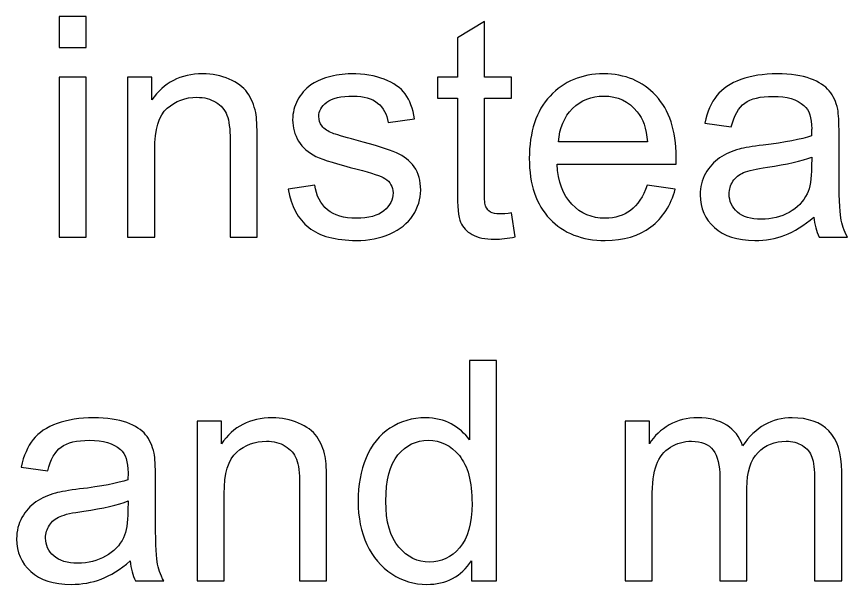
# Model space of a CAD drawing. Header units: millimetres. Extents: x 198 to 2216, y -826 to 151.
# Drawn here: x 649.6 to 718.2, y -806.1 to -759.3 of the extents above; entities that cross this region are included whole.
import ezdxf

# ---------------------------------------------------------------- set-up
doc = ezdxf.new("R2010")
doc.units = ezdxf.units.MM
doc.header["$MEASUREMENT"] = 0
doc.layers.add('Layer 1', color=7, linetype='Continuous')

msp = doc.modelspace()

# ---------------------------------------------------------------- linework, layer by layer
at = {"layer": 'Layer 1', "color": 250}
for points, knots in [([(653.1633, -761.7993), (653.1633, -761.7993), (653.1633, -759.2593), (653.1633, -759.2593), (653.1633, -759.2593), (655.3985, -759.2593), (655.3985, -759.2593), (655.3985, -759.2593), (655.3985, -761.7993), (655.3985, -761.7993), (655.3985, -761.7993), (653.1633, -761.7993), (653.1633, -761.7993)], [0, 0, 0, 0, 0.25, 0.25, 0.25, 0.5, 0.5, 0.5, 0.75, 0.75, 0.75, 1, 1, 1, 1]), ([(690.4843, -775.4518), (690.4843, -775.4518), (690.7891, -777.4245), (690.7891, -777.4245), (690.1626, -777.5558), (689.5995, -777.6235), (689.1085, -777.6235), (688.2999, -777.6235), (687.6734, -777.4965), (687.2246, -777.2383), (686.7801, -776.98), (686.4669, -776.6456), (686.2848, -776.2265), (686.1028, -775.8074), (686.0139, -774.9269), (686.0139, -773.5849), (686.0139, -773.5849), (686.0139, -765.9903), (686.0139, -765.9903), (686.0139, -765.9903), (684.3629, -765.9903), (684.3629, -765.9903), (684.3629, -765.9903), (684.3629, -764.2631), (684.3629, -764.2631), (684.3629, -764.2631), (686.0139, -764.2631), (686.0139, -764.2631), (686.0139, -764.2631), (686.0139, -761.0034), (686.0139, -761.0034), (686.0139, -761.0034), (688.2491, -759.6615), (688.2491, -759.6615), (688.2491, -759.6615), (688.2491, -764.2631), (688.2491, -764.2631), (688.2491, -764.2631), (690.4843, -764.2631), (690.4843, -764.2631), (690.4843, -764.2631), (690.4843, -765.9903), (690.4843, -765.9903), (690.4843, -765.9903), (688.2491, -765.9903), (688.2491, -765.9903), (688.2491, -765.9903), (688.2491, -773.7119), (688.2491, -773.7119), (688.2491, -774.3511), (688.2872, -774.7618), (688.3676, -774.9438), (688.4438, -775.1258), (688.5708, -775.2698), (688.7486, -775.3798), (688.9264, -775.4857), (689.1804, -775.5407), (689.5106, -775.5407), (689.7562, -775.5407), (690.0821, -775.5111), (690.4843, -775.4518)], [0, 0, 0, 0, 0.05, 0.05, 0.05, 0.1, 0.1, 0.1, 0.15, 0.15, 0.15, 0.2, 0.2, 0.2, 0.25, 0.25, 0.25, 0.3, 0.3, 0.3, 0.35, 0.35, 0.35, 0.4, 0.4, 0.4, 0.45, 0.45, 0.45, 0.5, 0.5, 0.5, 0.55, 0.55, 0.55, 0.6, 0.6, 0.6, 0.65, 0.65, 0.65, 0.7, 0.7, 0.7, 0.75, 0.75, 0.75, 0.8, 0.8, 0.8, 0.85, 0.85, 0.85, 0.9, 0.9, 0.9, 0.95, 0.95, 0.95, 1, 1, 1, 1]), ([(653.1633, -777.4457), (653.1633, -777.4457), (653.1633, -764.2631), (653.1633, -764.2631), (653.1633, -764.2631), (655.3985, -764.2631), (655.3985, -764.2631), (655.3985, -764.2631), (655.3985, -777.4457), (655.3985, -777.4457), (655.3985, -777.4457), (653.1633, -777.4457), (653.1633, -777.4457)], [0, 0, 0, 0, 0.25, 0.25, 0.25, 0.5, 0.5, 0.5, 0.75, 0.75, 0.75, 1, 1, 1, 1]), ([(658.8063, -777.4457), (658.8063, -777.4457), (658.8063, -764.2631), (658.8063, -764.2631), (658.8063, -764.2631), (660.8129, -764.2631), (660.8129, -764.2631), (660.8129, -764.2631), (660.8129, -766.1342), (660.8129, -766.1342), (661.7781, -764.6991), (663.1751, -763.9837), (664.9997, -763.9837), (665.7955, -763.9837), (666.5237, -764.1276), (667.1883, -764.4113), (667.8529, -764.6949), (668.3525, -765.0717), (668.6827, -765.5331), (669.0129, -765.9945), (669.2457, -766.5449), (669.3769, -767.1799), (669.4574, -767.5947), (669.4997, -768.3186), (669.4997, -769.3516), (669.4997, -769.3516), (669.4997, -777.4457), (669.4997, -777.4457), (669.4997, -777.4457), (667.2645, -777.4457), (667.2645, -777.4457), (667.2645, -777.4457), (667.2645, -769.4362), (667.2645, -769.4362), (667.2645, -768.5261), (667.1798, -767.8445), (667.0063, -767.3958), (666.8327, -766.947), (666.5237, -766.5872), (666.0834, -766.3163), (665.6431, -766.0496), (665.1224, -765.9141), (664.5298, -765.9141), (663.5815, -765.9141), (662.7645, -766.2147), (662.0744, -766.82), (661.3844, -767.4212), (661.0415, -768.5684), (661.0415, -770.2533), (661.0415, -770.2533), (661.0415, -777.4457), (661.0415, -777.4457), (661.0415, -777.4457), (658.8063, -777.4457), (658.8063, -777.4457)], [0, 0, 0, 0, 0.0555556, 0.0555556, 0.0555556, 0.1111111, 0.1111111, 0.1111111, 0.1666667, 0.1666667, 0.1666667, 0.2222222, 0.2222222, 0.2222222, 0.2777778, 0.2777778, 0.2777778, 0.3333333, 0.3333333, 0.3333333, 0.3888889, 0.3888889, 0.3888889, 0.4444444, 0.4444444, 0.4444444, 0.5, 0.5, 0.5, 0.5555556, 0.5555556, 0.5555556, 0.6111111, 0.6111111, 0.6111111, 0.6666667, 0.6666667, 0.6666667, 0.7222222, 0.7222222, 0.7222222, 0.7777778, 0.7777778, 0.7777778, 0.8333333, 0.8333333, 0.8333333, 0.8888889, 0.8888889, 0.8888889, 0.9444444, 0.9444444, 0.9444444, 1, 1, 1, 1]), ([(672.0439, -773.5087), (672.0439, -773.5087), (674.2537, -773.1531), (674.2537, -773.1531), (674.3765, -774.0379), (674.7236, -774.7152), (675.2909, -775.1893), (675.8581, -775.6592), (676.654, -775.8963), (677.67, -775.8963), (678.6987, -775.8963), (679.4607, -775.6889), (679.9602, -775.2698), (680.4555, -774.8549), (680.7053, -774.3638), (680.7053, -773.8008), (680.7053, -773.297), (680.4809, -772.8991), (680.0364, -772.6112), (679.7232, -772.4123), (678.9612, -772.1625), (677.7504, -771.8535), (676.1164, -771.4428), (674.9861, -771.0872), (674.3511, -770.7867), (673.7203, -770.4819), (673.2419, -770.067), (672.916, -769.5336), (672.59, -769.0044), (672.4249, -768.416), (672.4249, -767.7725), (672.4249, -767.1841), (672.5604, -766.6422), (672.8271, -766.1427), (673.098, -765.6432), (673.4621, -765.2283), (673.9235, -764.8981), (674.2706, -764.6441), (674.7448, -764.4282), (675.3417, -764.2504), (675.9428, -764.0726), (676.582, -763.9837), (677.2678, -763.9837), (678.3008, -763.9837), (679.2067, -764.1319), (679.9856, -764.4324), (680.7688, -764.7288), (681.3445, -765.1352), (681.7171, -765.6432), (682.0854, -766.1554), (682.3436, -766.837), (682.4833, -767.6921), (682.4833, -767.6921), (680.2989, -767.9969), (680.2989, -767.9969), (680.2015, -767.3111), (679.9137, -766.7735), (679.4395, -766.3882), (678.9654, -766.003), (678.2965, -765.8125), (677.4287, -765.8125), (676.4085, -765.8125), (675.6761, -765.9818), (675.2401, -766.3205), (674.804, -766.6592), (674.5839, -767.0571), (674.5839, -767.5101), (674.5839, -767.7979), (674.6728, -768.0604), (674.8548, -768.2932), (675.0369, -768.5303), (675.3205, -768.7293), (675.71, -768.8859), (675.9343, -768.9706), (676.5863, -769.1611), (677.6785, -769.4574), (679.2533, -769.8765), (680.3539, -770.2236), (680.9805, -770.4903), (681.607, -770.757), (682.0981, -771.1507), (682.4537, -771.6587), (682.8135, -772.171), (682.9913, -772.806), (682.9913, -773.568), (682.9913, -774.3088), (682.7754, -775.0073), (682.3394, -775.6635), (681.9033, -776.3196), (681.2768, -776.8276), (680.4598, -777.1875), (679.6385, -777.5473), (678.7114, -777.7251), (677.6785, -777.7251), (675.9682, -777.7251), (674.6601, -777.3695), (673.7626, -776.6625), (672.8652, -775.9513), (672.2937, -774.9015), (672.0439, -773.5087)], [0, 0, 0, 0, 0.030303, 0.030303, 0.030303, 0.0606061, 0.0606061, 0.0606061, 0.0909091, 0.0909091, 0.0909091, 0.1212121, 0.1212121, 0.1212121, 0.1515152, 0.1515152, 0.1515152, 0.1818182, 0.1818182, 0.1818182, 0.2121212, 0.2121212, 0.2121212, 0.2424242, 0.2424242, 0.2424242, 0.2727273, 0.2727273, 0.2727273, 0.3030303, 0.3030303, 0.3030303, 0.3333333, 0.3333333, 0.3333333, 0.3636364, 0.3636364, 0.3636364, 0.3939394, 0.3939394, 0.3939394, 0.4242424, 0.4242424, 0.4242424, 0.4545455, 0.4545455, 0.4545455, 0.4848485, 0.4848485, 0.4848485, 0.5151515, 0.5151515, 0.5151515, 0.5454545, 0.5454545, 0.5454545, 0.5757576, 0.5757576, 0.5757576, 0.6060606, 0.6060606, 0.6060606, 0.6363636, 0.6363636, 0.6363636, 0.6666667, 0.6666667, 0.6666667, 0.6969697, 0.6969697, 0.6969697, 0.7272727, 0.7272727, 0.7272727, 0.7575758, 0.7575758, 0.7575758, 0.7878788, 0.7878788, 0.7878788, 0.8181818, 0.8181818, 0.8181818, 0.8484848, 0.8484848, 0.8484848, 0.8787879, 0.8787879, 0.8787879, 0.9090909, 0.9090909, 0.9090909, 0.9393939, 0.9393939, 0.9393939, 0.969697, 0.969697, 0.969697, 1, 1, 1, 1]), ([(701.6815, -773.1785), (701.6815, -773.1785), (703.9929, -773.4833), (703.9929, -773.4833), (703.6331, -774.8253), (702.96, -775.8709), (701.9778, -776.6117), (700.9957, -777.3526), (699.7426, -777.7251), (698.2144, -777.7251), (696.2925, -777.7251), (694.7685, -777.1324), (693.6424, -775.9471), (692.5163, -774.766), (691.9533, -773.1023), (691.9533, -770.9645), (691.9533, -768.7547), (692.5206, -767.0359), (693.6593, -765.8167), (694.7981, -764.5933), (696.2755, -763.9837), (698.0916, -763.9837), (699.8485, -763.9837), (701.2836, -764.5806), (702.3969, -765.7786), (703.5103, -766.9767), (704.0691, -768.6615), (704.0691, -770.8332), (704.0691, -770.9645), (704.0649, -771.1634), (704.0564, -771.4259), (704.0564, -771.4259), (694.2393, -771.4259), (694.2393, -771.4259), (694.324, -772.8695), (694.7304, -773.9786), (695.467, -774.7448), (696.1993, -775.5111), (697.118, -775.8963), (698.2144, -775.8963), (699.0314, -775.8963), (699.7299, -775.6804), (700.3057, -775.2486), (700.8856, -774.8168), (701.3428, -774.1268), (701.6815, -773.1785)], [0, 0, 0, 0, 0.0666667, 0.0666667, 0.0666667, 0.1333333, 0.1333333, 0.1333333, 0.2, 0.2, 0.2, 0.2666667, 0.2666667, 0.2666667, 0.3333333, 0.3333333, 0.3333333, 0.4, 0.4, 0.4, 0.4666667, 0.4666667, 0.4666667, 0.5333333, 0.5333333, 0.5333333, 0.6, 0.6, 0.6, 0.6666667, 0.6666667, 0.6666667, 0.7333333, 0.7333333, 0.7333333, 0.8, 0.8, 0.8, 0.8666667, 0.8666667, 0.8666667, 0.9333333, 0.9333333, 0.9333333, 1, 1, 1, 1]), ([(715.4271, -775.7947), (714.5974, -776.5017), (713.7973, -776.997), (713.031, -777.2891), (712.2648, -777.5812), (711.4435, -777.7251), (710.563, -777.7251), (709.1152, -777.7251), (708.0018, -777.3737), (707.2229, -776.6668), (706.444, -775.964), (706.0545, -775.0623), (706.0545, -773.9659), (706.0545, -773.3224), (706.2027, -772.734), (706.4948, -772.2006), (706.7911, -771.6672), (707.1763, -771.2439), (707.6505, -770.9221), (708.1288, -770.6004), (708.6622, -770.3549), (709.2591, -770.1898), (709.6994, -770.0755), (710.364, -769.9654), (711.2488, -769.8553), (713.0522, -769.6437), (714.3857, -769.3854), (715.2366, -769.0891), (715.2451, -768.7843), (715.2493, -768.5896), (715.2493, -768.5091), (715.2493, -767.6032), (715.0376, -766.964), (714.6143, -766.5914), (714.0428, -766.0877), (713.1919, -765.8379), (712.0658, -765.8379), (711.0117, -765.8379), (710.2328, -766.0242), (709.7333, -766.3925), (709.2295, -766.7608), (708.8612, -767.4127), (708.6199, -768.3525), (708.6199, -768.3525), (706.4355, -768.0477), (706.4355, -768.0477), (706.6345, -767.1121), (706.9604, -766.3544), (707.4176, -765.7786), (707.8748, -765.2029), (708.5352, -764.7626), (709.3988, -764.4494), (710.2582, -764.1403), (711.2615, -763.9837), (712.396, -763.9837), (713.5221, -763.9837), (714.4407, -764.1149), (715.1477, -764.3816), (715.8504, -764.6483), (716.3711, -764.9785), (716.7013, -765.3807), (717.0315, -765.7829), (717.2644, -766.2909), (717.3998, -766.9047), (717.4718, -767.2857), (717.5099, -767.9715), (717.5099, -768.9579), (717.5099, -768.9579), (717.5099, -771.9212), (717.5099, -771.9212), (717.5099, -773.9913), (717.5565, -775.2994), (717.6496, -775.854), (717.7385, -776.4085), (717.9248, -776.9377), (718.1957, -777.4457), (718.1957, -777.4457), (715.8589, -777.4457), (715.8589, -777.4457), (715.6345, -776.9758), (715.4906, -776.4255), (715.4271, -775.7947)], [0, 0, 0, 0, 0.037037, 0.037037, 0.037037, 0.0740741, 0.0740741, 0.0740741, 0.1111111, 0.1111111, 0.1111111, 0.1481481, 0.1481481, 0.1481481, 0.1851852, 0.1851852, 0.1851852, 0.2222222, 0.2222222, 0.2222222, 0.2592593, 0.2592593, 0.2592593, 0.2962963, 0.2962963, 0.2962963, 0.3333333, 0.3333333, 0.3333333, 0.3703704, 0.3703704, 0.3703704, 0.4074074, 0.4074074, 0.4074074, 0.4444444, 0.4444444, 0.4444444, 0.4814815, 0.4814815, 0.4814815, 0.5185185, 0.5185185, 0.5185185, 0.5555556, 0.5555556, 0.5555556, 0.5925926, 0.5925926, 0.5925926, 0.6296296, 0.6296296, 0.6296296, 0.6666667, 0.6666667, 0.6666667, 0.7037037, 0.7037037, 0.7037037, 0.7407407, 0.7407407, 0.7407407, 0.7777778, 0.7777778, 0.7777778, 0.8148148, 0.8148148, 0.8148148, 0.8518519, 0.8518519, 0.8518519, 0.8888889, 0.8888889, 0.8888889, 0.9259259, 0.9259259, 0.9259259, 0.962963, 0.962963, 0.962963, 1, 1, 1, 1]), ([(694.3663, -769.5971), (694.3663, -769.5971), (701.7069, -769.5971), (701.7069, -769.5971), (701.6095, -768.488), (701.3259, -767.6582), (700.8645, -767.1037), (700.1575, -766.2443), (699.2346, -765.8125), (698.1043, -765.8125), (697.0799, -765.8125), (696.2205, -766.1554), (695.522, -766.8412), (694.8277, -767.527), (694.4425, -768.4456), (694.3663, -769.5971)], [0, 0, 0, 0, 0.2, 0.2, 0.2, 0.4, 0.4, 0.4, 0.6, 0.6, 0.6, 0.8, 0.8, 0.8, 1, 1, 1, 1]), ([(715.2493, -770.8417), (714.4365, -771.1719), (713.2173, -771.4513), (711.5917, -771.6799), (710.6688, -771.8111), (710.0169, -771.9593), (709.6359, -772.1244), (709.2549, -772.2895), (708.9628, -772.5308), (708.7554, -772.8441), (708.5479, -773.1616), (708.4421, -773.5129), (708.4421, -773.9024), (708.4421, -774.4908), (708.6665, -774.9861), (709.1194, -775.3798), (709.5724, -775.7735), (710.2328, -775.9725), (711.1006, -775.9725), (711.96, -775.9725), (712.7262, -775.7862), (713.3993, -775.4095), (714.0682, -775.0369), (714.5635, -774.5247), (714.8768, -773.877), (715.1181, -773.3732), (715.2366, -772.6324), (715.2366, -771.6545), (715.2366, -771.6545), (715.2493, -770.8417), (715.2493, -770.8417)], [0, 0, 0, 0, 0.1, 0.1, 0.1, 0.2, 0.2, 0.2, 0.3, 0.3, 0.3, 0.4, 0.4, 0.4, 0.5, 0.5, 0.5, 0.6, 0.6, 0.6, 0.7, 0.7, 0.7, 0.8, 0.8, 0.8, 0.9, 0.9, 0.9, 1, 1, 1, 1]), ([(687.1737, -805.8218), (687.1737, -805.8218), (687.1737, -804.1496), (687.1737, -804.1496), (686.3397, -805.4493), (685.1121, -806.1012), (683.4907, -806.1012), (682.4408, -806.1012), (681.4756, -805.8133), (680.5993, -805.2334), (679.7188, -804.6576), (679.0372, -803.8491), (678.5504, -802.8161), (678.0678, -801.779), (677.8265, -800.5894), (677.8265, -799.2432), (677.8265, -797.9309), (678.0466, -796.7413), (678.4827, -795.6703), (678.9229, -794.6035), (679.5791, -793.7822), (680.4554, -793.2149), (681.3275, -792.6434), (682.3096, -792.3598), (683.3891, -792.3598), (684.185, -792.3598), (684.8919, -792.5291), (685.51, -792.8636), (686.1281, -793.198), (686.6318, -793.6383), (687.0213, -794.1759), (687.0213, -794.1759), (687.0213, -787.6354), (687.0213, -787.6354), (687.0213, -787.6354), (689.2565, -787.6354), (689.2565, -787.6354), (689.2565, -787.6354), (689.2565, -805.8218), (689.2565, -805.8218), (689.2565, -805.8218), (687.1737, -805.8218), (687.1737, -805.8218)], [0, 0, 0, 0, 0.0714286, 0.0714286, 0.0714286, 0.1428571, 0.1428571, 0.1428571, 0.2142857, 0.2142857, 0.2142857, 0.2857143, 0.2857143, 0.2857143, 0.3571429, 0.3571429, 0.3571429, 0.4285714, 0.4285714, 0.4285714, 0.5, 0.5, 0.5, 0.5714286, 0.5714286, 0.5714286, 0.6428571, 0.6428571, 0.6428571, 0.7142857, 0.7142857, 0.7142857, 0.7857143, 0.7857143, 0.7857143, 0.8571429, 0.8571429, 0.8571429, 0.9285714, 0.9285714, 0.9285714, 1, 1, 1, 1]), ([(659.0221, -804.1708), (658.1924, -804.8778), (657.3923, -805.3731), (656.626, -805.6652), (655.8598, -805.9573), (655.0385, -806.1012), (654.158, -806.1012), (652.7102, -806.1012), (651.5968, -805.7498), (650.8179, -805.0429), (650.039, -804.3401), (649.6495, -803.4384), (649.6495, -802.342), (649.6495, -801.6985), (649.7977, -801.1101), (650.0898, -800.5767), (650.3861, -800.0433), (650.7713, -799.62), (651.2455, -799.2982), (651.7238, -798.9765), (652.2572, -798.731), (652.8541, -798.5659), (653.2944, -798.4516), (653.959, -798.3415), (654.8438, -798.2314), (656.6472, -798.0198), (657.9807, -797.7615), (658.8316, -797.4652), (658.8401, -797.1604), (658.8443, -796.9657), (658.8443, -796.8852), (658.8443, -795.9793), (658.6326, -795.3401), (658.2093, -794.9675), (657.6378, -794.4638), (656.7869, -794.214), (655.6608, -794.214), (654.6067, -794.214), (653.8278, -794.4003), (653.3283, -794.7686), (652.8245, -795.1369), (652.4562, -795.7888), (652.2149, -796.7286), (652.2149, -796.7286), (650.0305, -796.4238), (650.0305, -796.4238), (650.2295, -795.4882), (650.5554, -794.7305), (651.0126, -794.1547), (651.4698, -793.579), (652.1302, -793.1387), (652.9938, -792.8255), (653.8532, -792.5164), (654.8565, -792.3598), (655.991, -792.3598), (657.1171, -792.3598), (658.0357, -792.491), (658.7427, -792.7577), (659.4454, -793.0244), (659.9661, -793.3546), (660.2963, -793.7568), (660.6265, -794.159), (660.8594, -794.667), (660.9948, -795.2808), (661.0668, -795.6618), (661.1049, -796.3476), (661.1049, -797.334), (661.1049, -797.334), (661.1049, -800.2973), (661.1049, -800.2973), (661.1049, -802.3674), (661.1515, -803.6755), (661.2446, -804.2301), (661.3335, -804.7846), (661.5198, -805.3138), (661.7907, -805.8218), (661.7907, -805.8218), (659.4539, -805.8218), (659.4539, -805.8218), (659.2295, -805.3519), (659.0856, -804.8016), (659.0221, -804.1708)], [0, 0, 0, 0, 0.037037, 0.037037, 0.037037, 0.0740741, 0.0740741, 0.0740741, 0.1111111, 0.1111111, 0.1111111, 0.1481481, 0.1481481, 0.1481481, 0.1851852, 0.1851852, 0.1851852, 0.2222222, 0.2222222, 0.2222222, 0.2592593, 0.2592593, 0.2592593, 0.2962963, 0.2962963, 0.2962963, 0.3333333, 0.3333333, 0.3333333, 0.3703704, 0.3703704, 0.3703704, 0.4074074, 0.4074074, 0.4074074, 0.4444444, 0.4444444, 0.4444444, 0.4814815, 0.4814815, 0.4814815, 0.5185185, 0.5185185, 0.5185185, 0.5555556, 0.5555556, 0.5555556, 0.5925926, 0.5925926, 0.5925926, 0.6296296, 0.6296296, 0.6296296, 0.6666667, 0.6666667, 0.6666667, 0.7037037, 0.7037037, 0.7037037, 0.7407407, 0.7407407, 0.7407407, 0.7777778, 0.7777778, 0.7777778, 0.8148148, 0.8148148, 0.8148148, 0.8518519, 0.8518519, 0.8518519, 0.8888889, 0.8888889, 0.8888889, 0.9259259, 0.9259259, 0.9259259, 0.962963, 0.962963, 0.962963, 1, 1, 1, 1]), ([(664.5381, -805.8218), (664.5381, -805.8218), (664.5381, -792.6392), (664.5381, -792.6392), (664.5381, -792.6392), (666.5447, -792.6392), (666.5447, -792.6392), (666.5447, -792.6392), (666.5447, -794.5103), (666.5447, -794.5103), (667.5099, -793.0752), (668.9069, -792.3598), (670.7315, -792.3598), (671.5273, -792.3598), (672.2555, -792.5037), (672.9201, -792.7874), (673.5847, -793.071), (674.0843, -793.4478), (674.4145, -793.9092), (674.7447, -794.3706), (674.9775, -794.921), (675.1087, -795.556), (675.1892, -795.9708), (675.2315, -796.6947), (675.2315, -797.7277), (675.2315, -797.7277), (675.2315, -805.8218), (675.2315, -805.8218), (675.2315, -805.8218), (672.9963, -805.8218), (672.9963, -805.8218), (672.9963, -805.8218), (672.9963, -797.8123), (672.9963, -797.8123), (672.9963, -796.9022), (672.9116, -796.2206), (672.7381, -795.7719), (672.5645, -795.3231), (672.2555, -794.9633), (671.8152, -794.6924), (671.3749, -794.4257), (670.8542, -794.2902), (670.2616, -794.2902), (669.3133, -794.2902), (668.4963, -794.5908), (667.8062, -795.1961), (667.1162, -795.7973), (666.7733, -796.9445), (666.7733, -798.6294), (666.7733, -798.6294), (666.7733, -805.8218), (666.7733, -805.8218), (666.7733, -805.8218), (664.5381, -805.8218), (664.5381, -805.8218)], [0, 0, 0, 0, 0.0555556, 0.0555556, 0.0555556, 0.1111111, 0.1111111, 0.1111111, 0.1666667, 0.1666667, 0.1666667, 0.2222222, 0.2222222, 0.2222222, 0.2777778, 0.2777778, 0.2777778, 0.3333333, 0.3333333, 0.3333333, 0.3888889, 0.3888889, 0.3888889, 0.4444444, 0.4444444, 0.4444444, 0.5, 0.5, 0.5, 0.5555556, 0.5555556, 0.5555556, 0.6111111, 0.6111111, 0.6111111, 0.6666667, 0.6666667, 0.6666667, 0.7222222, 0.7222222, 0.7222222, 0.7777778, 0.7777778, 0.7777778, 0.8333333, 0.8333333, 0.8333333, 0.8888889, 0.8888889, 0.8888889, 0.9444444, 0.9444444, 0.9444444, 1, 1, 1, 1]), ([(699.8483, -805.8218), (699.8483, -805.8218), (699.8483, -792.6392), (699.8483, -792.6392), (699.8483, -792.6392), (701.8549, -792.6392), (701.8549, -792.6392), (701.8549, -792.6392), (701.8549, -794.5019), (701.8549, -794.5019), (702.2655, -793.8584), (702.8159, -793.3377), (703.5017, -792.9482), (704.1875, -792.5545), (704.9664, -792.3598), (705.8427, -792.3598), (706.8164, -792.3598), (707.6165, -792.563), (708.2388, -792.9652), (708.8611, -793.3716), (709.3013, -793.9346), (709.5553, -794.6627), (710.6052, -793.126), (711.9641, -792.3598), (713.6405, -792.3598), (714.9528, -792.3598), (715.9646, -792.7196), (716.6673, -793.4435), (717.3743, -794.1674), (717.7299, -795.2808), (717.7299, -796.7836), (717.7299, -796.7836), (717.7299, -805.8218), (717.7299, -805.8218), (717.7299, -805.8218), (715.4947, -805.8218), (715.4947, -805.8218), (715.4947, -805.8218), (715.4947, -797.5245), (715.4947, -797.5245), (715.4947, -796.6355), (715.4185, -795.992), (715.2746, -795.5983), (715.1306, -795.2046), (714.8682, -794.8913), (714.4829, -794.65), (714.1019, -794.4087), (713.6532, -794.2902), (713.141, -794.2902), (712.2096, -794.2902), (711.4392, -794.5992), (710.8253, -795.2131), (710.2115, -795.8311), (709.9067, -796.8175), (709.9067, -798.1722), (709.9067, -798.1722), (709.9067, -805.8218), (709.9067, -805.8218), (709.9067, -805.8218), (707.6715, -805.8218), (707.6715, -805.8218), (707.6715, -805.8218), (707.6715, -797.2662), (707.6715, -797.2662), (707.6715, -796.2756), (707.4895, -795.5306), (707.1254, -795.0353), (706.7613, -794.54), (706.1644, -794.2902), (705.3389, -794.2902), (704.7124, -794.2902), (704.1324, -794.4553), (703.599, -794.7855), (703.0656, -795.1157), (702.6804, -795.5983), (702.4391, -796.2375), (702.202, -796.8725), (702.0835, -797.7912), (702.0835, -798.9892), (702.0835, -798.9892), (702.0835, -805.8218), (702.0835, -805.8218), (702.0835, -805.8218), (699.8483, -805.8218), (699.8483, -805.8218)], [0, 0, 0, 0, 0.0357143, 0.0357143, 0.0357143, 0.0714286, 0.0714286, 0.0714286, 0.1071429, 0.1071429, 0.1071429, 0.1428571, 0.1428571, 0.1428571, 0.1785714, 0.1785714, 0.1785714, 0.2142857, 0.2142857, 0.2142857, 0.25, 0.25, 0.25, 0.2857143, 0.2857143, 0.2857143, 0.3214286, 0.3214286, 0.3214286, 0.3571429, 0.3571429, 0.3571429, 0.3928571, 0.3928571, 0.3928571, 0.4285714, 0.4285714, 0.4285714, 0.4642857, 0.4642857, 0.4642857, 0.5, 0.5, 0.5, 0.5357143, 0.5357143, 0.5357143, 0.5714286, 0.5714286, 0.5714286, 0.6071429, 0.6071429, 0.6071429, 0.6428571, 0.6428571, 0.6428571, 0.6785714, 0.6785714, 0.6785714, 0.7142857, 0.7142857, 0.7142857, 0.75, 0.75, 0.75, 0.7857143, 0.7857143, 0.7857143, 0.8214286, 0.8214286, 0.8214286, 0.8571429, 0.8571429, 0.8571429, 0.8928571, 0.8928571, 0.8928571, 0.9285714, 0.9285714, 0.9285714, 0.9642857, 0.9642857, 0.9642857, 1, 1, 1, 1]), ([(680.1125, -799.2474), (680.1125, -800.9323), (680.4681, -802.1896), (681.1835, -803.0236), (681.8947, -803.8575), (682.7372, -804.2724), (683.7066, -804.2724), (684.6845, -804.2724), (685.5142, -803.8745), (686.2, -803.0786), (686.8816, -802.2827), (687.2245, -801.0678), (687.2245, -799.4337), (687.2245, -797.6388), (686.8774, -796.318), (686.1789, -795.4755), (685.4846, -794.6331), (684.6252, -794.214), (683.605, -794.214), (682.6102, -794.214), (681.7804, -794.6162), (681.1116, -795.4247), (680.4469, -796.2333), (680.1125, -797.5075), (680.1125, -799.2474)], [0, 0, 0, 0, 0.125, 0.125, 0.125, 0.25, 0.25, 0.25, 0.375, 0.375, 0.375, 0.5, 0.5, 0.5, 0.625, 0.625, 0.625, 0.75, 0.75, 0.75, 0.875, 0.875, 0.875, 1, 1, 1, 1]), ([(658.8443, -799.2178), (658.0315, -799.548), (656.8123, -799.8274), (655.1867, -800.056), (654.2638, -800.1872), (653.6119, -800.3354), (653.2309, -800.5005), (652.8499, -800.6656), (652.5578, -800.9069), (652.3504, -801.2202), (652.1429, -801.5377), (652.0371, -801.889), (652.0371, -802.2785), (652.0371, -802.8669), (652.2615, -803.3622), (652.7144, -803.7559), (653.1674, -804.1496), (653.8278, -804.3486), (654.6956, -804.3486), (655.555, -804.3486), (656.3212, -804.1623), (656.9943, -803.7856), (657.6632, -803.413), (658.1585, -802.9008), (658.4718, -802.2531), (658.7131, -801.7493), (658.8316, -801.0085), (658.8316, -800.0306), (658.8316, -800.0306), (658.8443, -799.2178), (658.8443, -799.2178)], [0, 0, 0, 0, 0.1, 0.1, 0.1, 0.2, 0.2, 0.2, 0.3, 0.3, 0.3, 0.4, 0.4, 0.4, 0.5, 0.5, 0.5, 0.6, 0.6, 0.6, 0.7, 0.7, 0.7, 0.8, 0.8, 0.8, 0.9, 0.9, 0.9, 1, 1, 1, 1])]:
    msp.add_open_spline(points, degree=3, knots=knots, dxfattribs=at)

doc.saveas('drawing.dxf')
